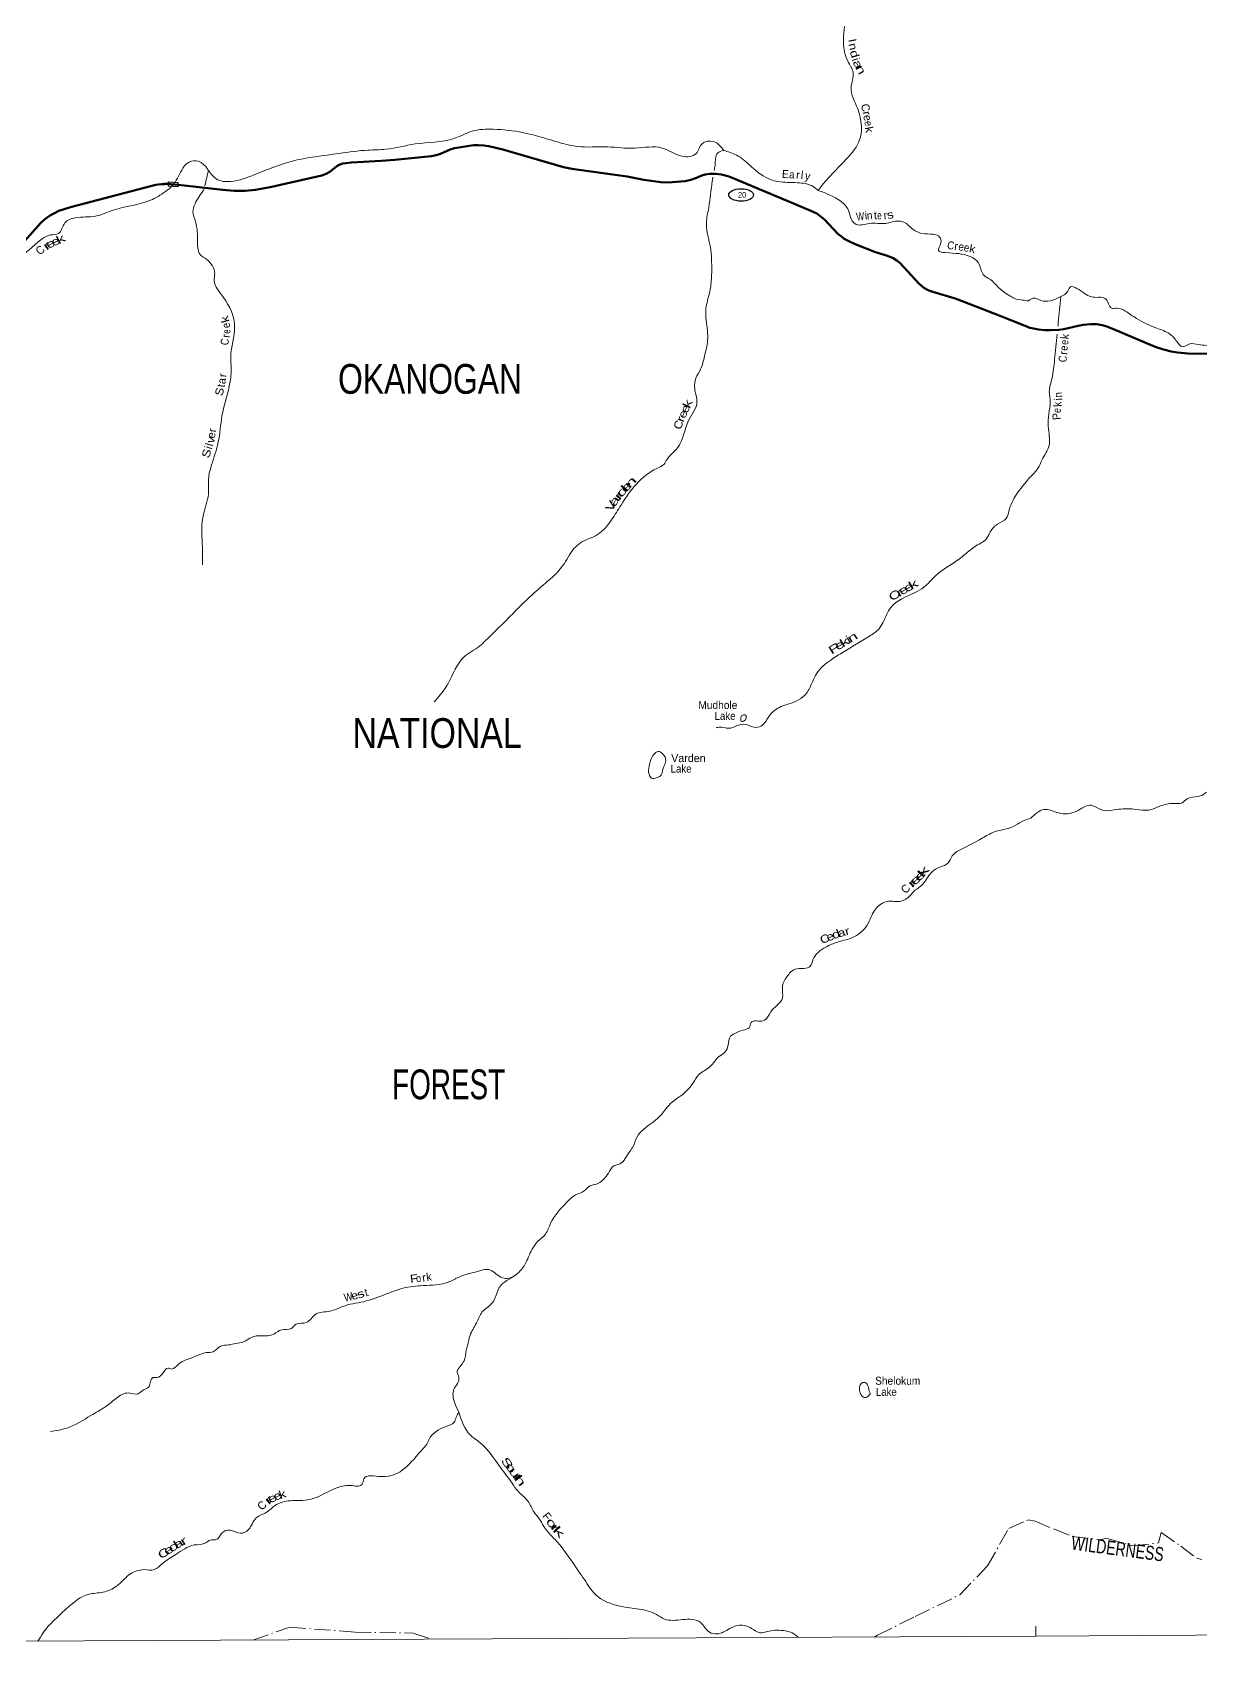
# Model space of a CAD drawing. Header units: feet. Extents: x -2 to 244583, y 367190 to 553316.
# Drawn here: x 97217 to 126414, y 367440 to 407861 of the extents above; entities that cross this region are included whole.
import ezdxf
from ezdxf.enums import TextEntityAlignment as Align

# ---------------------------------------------------------------- set-up
doc = ezdxf.new("R2010")
doc.units = ezdxf.units.FT
doc.header["$LTSCALE"] = 80
doc.linetypes.add('DOT_DASHED', pattern=[7.7, 5, -1.2, 0.3, -1.2])
for name, color, linetype, lineweight in [('17', 7, 'Continuous', 25), ('23', 7, 'Continuous', 70), ('39', 7, 'Continuous', 13), ('4', 7, 'Continuous', 13), ('41', 7, 'Continuous', 13), ('44', 7, 'DOT_DASHED', 13), ('59', 7, 'Continuous', 13)]:
    doc.layers.add(name, color=color, linetype=linetype, lineweight=lineweight)

msp = doc.modelspace()

# ---------------------------------------------------------------- linework, layer by layer
at = {"layer": '17'}
msp.add_ellipse((114929.27, 403796.76), major_axis=(309.24, -1), ratio=0.500121, dxfattribs=at)
at = {"layer": '23'}
for points in [[(96135.14, 401654.8), (97429.52, 403097), (97522.37, 403179.99), (97645.14, 403273.71), (97751.53, 403337.1), (97881.17, 403395.95), (98010.39, 403439.01), (98169.85, 403490.11), (100201.16, 404024.02), (100301.34, 404046.43), (100363.5, 404056.83), (100436.57, 404065.18), (100507.52, 404069.2), (100528.94, 404070.54), (100591.87, 404070.54), (100857.92, 404053.04), (101974.03, 403926.36), (102261.12, 403901.3), (102534.13, 403897.6), (102790.55, 403927.76), (103156.14, 403993.96), (104450.62, 404284.31), (104560.48, 404324.35), (104648.37, 404374.05), (104823.71, 404512.2), (104882.99, 404549.4), (104977.06, 404581.55), (105189.18, 404608.71), (105932.79, 404652.23), (106276.31, 404673.88), (107193.56, 404764.61), (107308.24, 404793.56), (107415.66, 404826.17), (107655.8, 404930.23), (107766.56, 404963.41), (107877.92, 404985.72), (108243.97, 405037.72), (108360.77, 405040.29), (108498.59, 405033.47), (108627.65, 405015.13), (108977.61, 404929.7), (110495.04, 404487.44), (110618.3, 404462.36), (110755.94, 404438.01), (112078.4, 404257.63), (112495.06, 404172.48), (112919.7, 404115.66), (113102.96, 404112.04), (113317.84, 404121.36), (113535.81, 404137.52), (113671.35, 404171.34), (113811.65, 404226.69), (113945.82, 404283.64), (114034.44, 404309.49), (114149.81, 404322.88), (114295.42, 404328.6), (114436.85, 404311.96), (114600.97, 404269.16), (114691.78, 404236.24), (116335.21, 403543.92)], [(116335.21, 403543.92), (116734.19, 403375.84), (116820.4, 403334.98), (116901.03, 403275.53), (117009.75, 403185.02), (117241.04, 402939.45), (117359.35, 402816.94), (117442.1, 402755.37), (117508.67, 402704.14), (117637.3, 402632.23), (117782.02, 402565.85), (118285.99, 402367.9), (118585.45, 402276.19), (118729.17, 402214.15), (118825.53, 402160.89), (118905.46, 402089.6), (119375.08, 401581.28), (119498.14, 401479.37), (119625.45, 401411.43), (119724.58, 401371.6), (120283, 401206.21), (120523.82, 401120.33), (121422.18, 400768.59), (121629.89, 400680.14), (122113.48, 400488.33)], [(122113.49, 400486.96), (122363.52, 400436.93), (122518.2, 400419.24), (122668.46, 400414.82), (122867.33, 400428.08), (122991.07, 400445.77), (123356.57, 400526.21), (123477.21, 400547.48), (123671.67, 400569.59), (123821.93, 400565.17), (123950.09, 400543.06), (124073.83, 400507.68), (124240.4, 400441.52), (125215.61, 400028.68), (125348.84, 399979.24), (125516.78, 399926.17), (125675.88, 399881.95), (125839.4, 399859.84), (126098.96, 399832.83), (126391.89, 399828.82), (127712.58, 399849.24)]]:
    msp.add_lwpolyline(points, dxfattribs=at)
at = {"layer": '39'}
msp.add_line((101609.8, 404380.15), (101526.98, 404023.04), dxfattribs=at)
for points in [[(116919.75, 410554.77), (117142.49, 409658.34), (117401.93, 409243.14), (117573.28, 408931.97), (117572.27, 408336), (117508.25, 407943.35), (117596.57, 407138.3), (117729.17, 406859.02), (117679.07, 406484.7), (117843.02, 405945.17), (117874.97, 405125.34), (117495.05, 404628.04), (117114.05, 404221.64), (116954.63, 404037.99), (116859.22, 403907.6)], [(91601.28, 396139.72), (91820.73, 396302.6), (92241.54, 396418.55), (92249.17, 396626.72), (92223.28, 396935.51), (92423.14, 397457), (92647.34, 397798.97), (92999.28, 397930.29), (93045.6, 398112.64), (93258.2, 398240.34), (93420.31, 398367.45), (93661.85, 398610.64), (93703.22, 399039.39), (93877.26, 399182.81), (94223.41, 399461.54), (94264.64, 399732.72), (94168.07, 400040.7), (94189.44, 400111.65), (94424.69, 400033.55), (94662.17, 399937.29), (94696.05, 399976.06), (94676.97, 400222.31), (94864.71, 400402.24), (95068.87, 400390.45), (95447.81, 400459.45), (95608.37, 400717.86), (95938.82, 400958.02), (96314.33, 401315.88), (96535.12, 401605.28), (96701.75, 401692.05), (96765.01, 401807.93), (96796.95, 402010.31), (97195.41, 402477.52), (97463.44, 402700.8), (97674.41, 402796.16), (97873.9, 402836.84), (98030.39, 403097.22), (98289.45, 403225.45), (98797.99, 403267.66), (99238.61, 403416.16), (100166.87, 403665.21), (100542.06, 403879.63), (100748.48, 404068.27), (100868.77, 404265.2), (101137.29, 404617.78), (101369.34, 404638.63), (101808.85, 404199.24), (102173.23, 404132.72), (102777.16, 404307.34), (103688.33, 404634.99), (104889.88, 404834.66), (105608.01, 404917.66), (106052.15, 404938.93), (106785.87, 405070.59), (107755.84, 405209.02), (108206.17, 405389.95), (108744.93, 405438.57), (109469.07, 405355.98), (109935.02, 405242.15), (110472.18, 405084.69), (110830.61, 405010.02), (111590.26, 404998.55), (112277.44, 404966.04), (112956.12, 404969.8), (113181.48, 404873.4), (113453.44, 404765.42), (113806.14, 404832.1), (113962.71, 405086.42), (114299.83, 405104.44), (114495.49, 404910.48)], [(114496.05, 404910.74), (114341.35, 404840.27), (114278.29, 404536.52), (114254.39, 404407.4)], [(114496.05, 404910.74), (114812.59, 404791.14), (114989.67, 404678.03), (115189.73, 404500.53), (115672.28, 404178.8), (115848.58, 404132.34), (116335.76, 404101.58), (116730.75, 404009.15), (116859.22, 403907.6)], [(114223.61, 404238.41), (114208.21, 404143.79), (114121.14, 403480.16), (114063.01, 403101.72), (114185.24, 402333.42), (114193.93, 402111.3), (114188.7, 401701.14), (114138.41, 401342.99), (114052.07, 400958.15), (114055.59, 400661.22), (114093.9, 400156.61), (114013.69, 399765.79), (113918.59, 399439.45), (113800.01, 399217.88), (113781.85, 398876.26), (113827.18, 398630.31), (113618.63, 398161.25), (113343.92, 397479.3), (113078.72, 397187.36), (113003.36, 397069.33), (112824.85, 396962.22), (111928.73, 396046.87), (111694.74, 395678.52), (111341.61, 395306.79), (110917.8, 395103.94), (110751.89, 394956.57), (110468.15, 394525.03), (109908.98, 393983.25), (109369.57, 393478.06), (108954.36, 393061.16), (108545.01, 392660.5), (108395.16, 392521.4), (108000.49, 392246.16), (107614.27, 391599.29), (107334.04, 391212.23), (107262.29, 391130.6)], [(101503.78, 403930.32), (101282.97, 403575.01), (101230.84, 403372.39), (101277.45, 403189.09), (101348.05, 402686.87), (101413.17, 402305.8), (101576.2, 402184.44), (101774.39, 401825.1), (101762.24, 401657.29), (101991.43, 401237.7), (102270.87, 400499.5), (102174.71, 399750.92), (102186.4, 399446), (102136.97, 399015.13), (101955.89, 398273.65), (101864.71, 397616.04), (101695.68, 397050.46), (101621.05, 396700.1), (101617.5, 396318.24), (101492.16, 395815.79), (101462.56, 395076.06), (101472.62, 394738.8), (101466.74, 394552.87)], [(116859.22, 403907.6), (117417.9, 403639.27), (117610.43, 403415.22), (117685.87, 403185.79), (117806.52, 403061.92), (118133.48, 403085.88), (118537.49, 403084.46), (118874.11, 403144.9), (118997.65, 403118.04), (119228.06, 402936.85), (119449.48, 402832.32), (119732.5, 402813.35), (119890.88, 402744.46), (119924.89, 402601.42), (119864.58, 402406.79), (120032.84, 402356.2), (120654.14, 402258.29), (120862.04, 402101.08), (120982.69, 401807.52), (121159.93, 401680.26), (121345.86, 401502.6), (121641.47, 401273.68), (121763.42, 401210.43), (121967.92, 401170.36), (122110.79, 401149)], [(122923.26, 401255.69), (123094.07, 401393.94), (123162.05, 401501.35), (123321.9, 401461.81), (123686.88, 401249.69), (123864.72, 401238.52), (124028.52, 401211.12), (124191.72, 400965.6), (124331.1, 400966.35), (124529.53, 400894.71), (124811.52, 400710.41), (125318.1, 400468.75), (125636.18, 400325.04), (125819.24, 400132.13), (125953.39, 400003.6), (126142.83, 400073.28), (126357.07, 400056.25), (126759.14, 400044.27), (127526.66, 400060.51), (127933.24, 399963.43), (128016.95, 399838.95), (128090.15, 399766.64), (128239.78, 399743.2), (128432.97, 399857.34), (128680.86, 399947.54), (128871.32, 400170.72), (129027.5, 400383.62), (129145.85, 400513.51)], [(122110.79, 401149), (122231.55, 401220.48), (122416.84, 401160.07), (122653.24, 401151.24), (122923.23, 401255.35)], [(122923.26, 401255.69), (122856.75, 400607.02), (122847.54, 400516.76)], [(122827.62, 400318.67), (122763.78, 399679.5), (122700.11, 399216.66), (122631.62, 398874.97), (122655.46, 398624.66), (122619.04, 398321.51), (122602.85, 398014.44), (122626.18, 397531.87), (122444.7, 397169.38), (122353.05, 396972.98), (122129.74, 396723.73)], [(122129.74, 396723.73), (121964.52, 396517.79), (121700.6, 396118.79), (121622.49, 395891.63), (121557.97, 395711.09), (121335.44, 395569.14), (121138.17, 395340.61), (121045.09, 395183.99), (120876.72, 395072.96), (120588.3, 394865.6), (120316.14, 394650.35), (119793.28, 394282.73), (119495.77, 393990.42), (119267.1, 393854.46), (118673.51, 393490.06), (118564.6, 393304.97), (118376.88, 392953.31), (118138.66, 392770.78), (117480.84, 392371.29), (117174.13, 392173.83), (116812.58, 391830.28), (116627.26, 391446.33), (116422.01, 391209.63), (115927.48, 391007.98), (115651.2, 390798.75), (115432.29, 390521.48), (115246.77, 390495.11), (115039.92, 390563.44), (114812.12, 390524.45), (114624.93, 390467.76), (114390.26, 390497.38), (114305.65, 390478.23)], [(129054.6, 393391.71), (128700.44, 392555.7), (128700.24, 392274.96), (128622.88, 392054.41), (128551.34, 391872.25), (128480.48, 391585.08), (128464.91, 391494.11), (128461.61, 391067.95), (128216.65, 390525.37), (128010.94, 390160.72), (127837.57, 389794.24), (127537.28, 389685.58), (127340.6, 389486.6), (127067.06, 389303.37), (126892.03, 389193.37), (126697.39, 388990.36), (126351.39, 388766.34), (126075.06, 388702.25), (125952.46, 388604.65), (125734.41, 388587.32), (125397.49, 388520.88), (125117.33, 388422.44), (124798.04, 388440.92), (124367.76, 388442.65), (123919.35, 388434.19), (123682.31, 388541.98), (123303.52, 388390.49), (122867.43, 388351.8), (122493.17, 388436.64), (122342.11, 388367.16), (122174.21, 388223.13)], [(114992.51, 390643.7), (115060.15, 390731.35), (115041.2, 390795.77), (114958.46, 390788.76), (114920.98, 390713.58), (114946.12, 390637.11), (114992.35, 390642.6)], [(112978.49, 389458.93), (113037.98, 389722.24), (112982.35, 389814.53), (112882.47, 389890.15), (112740.1, 389801.65), (112630.31, 389521.59), (112628.64, 389321.58), (112692.45, 389221.3), (112843.71, 389241.22), (112931.98, 389292.74), (112957.35, 389367.78), (112978.49, 389458.93)], [(122178.88, 388224.85), (121948.75, 388139.82), (121720.04, 388007.9), (121259.01, 387877.34), (120949.82, 387718.23), (120435.91, 387447.68), (120207.62, 387279.4), (120092.69, 387092.22), (119911.97, 387001.25), (119709.34, 386883.77), (119496.54, 386602.54), (119372.7, 386483.94), (119266.52, 386409.99), (119148.87, 386281.37), (118930.28, 386147.54), (118580.94, 386137.47), (118294.23, 385956.39), (118110.56, 385602.77), (117761.14, 385259.36), (117340.57, 385123.21), (117047.13, 384998.62), (116723.67, 384679.75), (116658.89, 384521.43), (116497.94, 384467.06), (116280.05, 384444.35), (116074.2, 384258.15), (115960.19, 383992.19), (115961.36, 383723.51), (115858.16, 383568.79), (115704.27, 383429.65), (115569.39, 383220.02), (115441.02, 383143.79), (115261.1, 383155.87), (115182.83, 383112.54), (115131.83, 382984.68), (114979.02, 382924.34), (114769.98, 382837.09), (114667.76, 382769.25), (114603.77, 382544.27), (114535, 382381.86), (114402.85, 382283.38), (114147.58, 382005.69), (113877.2, 381810.67), (113728.16, 381602.89), (113483, 381325.33), (113218.62, 381134.41), (112849.79, 380724.11), (112320.22, 380241.25), (112216.17, 379987.53), (112122.8, 379855.14), (112003.8, 379669.94), (111855.61, 379561.16), (111744.91, 379527.57), (111613.69, 379350.3), (111488.29, 379193.3), (111366.24, 379094.93), (111154.91, 379029.87), (111008.93, 378904.96), (110793.98, 378805.52), (110575.98, 378621.2), (110170.12, 378097.34), (110040.03, 377825.14), (109852.28, 377645.2), (109709.16, 377449.62), (109525.81, 377069.73), (109306.66, 376812.67), (108886.26, 376492.68), (108786.29, 376234.97), (108695.11, 376088.46), (108461.25, 375879.72), (108315.02, 375605.31), (108155.09, 375294.38), (108091.48, 375037.08), (108058.49, 374923.57), (108005.13, 374654.27), (107917.7, 374532.05), (107867.95, 374468.85), (107836.4, 374403.84), (107876.64, 374246.73), (107842.13, 374090.78), (107750.95, 373944.28), (107768.94, 373619.23), (107874.87, 373373.98)], [(109272.71, 376779.93), (109085.59, 376717.2), (108925.63, 376749.7), (108626.45, 376938.18), (108340.16, 376892.47), (108124.67, 376837.46), (107869.24, 376743.62), (107610.07, 376625.49), (106984.91, 376537.49), (106480.68, 376473.11), (106066.27, 376328.95), (105488.82, 376136.46), (104969.1, 376015.33), (104653.34, 375898.57), (104286.66, 375817.59), (104070.88, 375617.13), (103806.78, 375573.69), (103674.8, 375461.06), (103454.91, 375436.31), (103201.96, 375304.11), (102764.04, 375268.77), (102474.83, 375128.07), (102305.58, 375091.78), (102122.2, 375055.33), (101920.54, 375026.75), (101734.38, 374883.2), (101560.9, 374863.02), (101293.33, 374771.06), (101003.79, 374658.64), (100851.41, 374561.94), (100703.22, 374453.16), (100606.01, 374474.27), (100480.19, 374353.63), (100327.98, 374242.79), (100229.04, 374239.63), (100169.65, 374137.94), (100134.68, 374020.36), (99958.26, 373907.22), (99862.16, 373835.41), (99619.53, 373854.85), (99318.05, 373726.13), (99049.86, 373516.98), (98678.84, 373290.5), (98082.61, 372978.59), (97667.55, 372888.97)], [(118132.18, 373901.99), (118104.58, 374014.81), (118067.32, 374091.14), (117964.03, 374114.2), (117887.1, 373957.76), (117921.05, 373820.78), (118016.93, 373741.07), (118117.46, 373780.61), (118151.17, 373833.52), (118132.18, 373901.99)], [(107873.91, 373376.21), (107811.73, 373248), (107756.66, 373122.12), (107555.89, 373018.8), (107135.48, 372698.82), (107076.3, 372578.94), (106954.85, 372430.07), (105946.7, 371763.94), (105498.94, 371706.27), (105460.06, 371578.55), (105359.69, 371524.87), (105216.1, 371539.38), (104593.83, 371378.69), (104151.65, 371191.79), (103661.17, 371159.89), (103290.81, 371048.56), (103068.69, 370872.27), (102809.77, 370731.92), (102619.28, 370442.86), (102416.39, 370347.6), (102150.83, 370427.37), (101949.74, 370350.31), (101834.39, 370197.47), (101660.92, 370177.3), (101550.65, 370107.34), (101262.4, 370055.54), (100806.66, 369820), (100469.98, 369593.91), (100263.75, 369440.02), (100003.18, 369439.05), (99631.06, 369305.48), (99319.27, 369025.13), (98981.68, 368875.79), (98622.77, 368821.16), (98103.48, 368493.98), (97779.83, 368191.27), (97652.05, 368064.55), (97484.84, 367856.56), (97357.18, 367649.9)], [(107873.18, 373377.89), (108164.46, 372801.55), (108315.36, 372682.08), (108511.21, 372518.67), (108874.33, 372048.1), (109208.91, 371599.42), (109354.73, 371397.05), (109600.02, 371153.41), (109758.89, 370872.4), (109873.75, 370726.25), (109997.42, 370517.57), (110331.23, 370133.53), (110865.08, 369404.31), (111013.04, 369191.87), (111290.18, 368817.28), (111909.74, 368525.41), (112819.2, 368315.66), (113012.42, 368204.75), (113467.07, 368191.79), (113914.34, 368120.17), (114137.39, 367878.29), (114333.87, 367832.06), (114641.36, 367964.89), (114892.79, 368054.65), (115188.7, 367971.18), (115379.8, 367868.32), (115672.23, 367908.05), (116088.48, 367896.67), (116246.74, 367837.89), (116355.47, 367747.47)]]:
    msp.add_spline(points, degree=3, dxfattribs=at)
at = {"layer": '4'}
msp.add_line((122291.91, 368025.97), (122293.46, 367775.98), dxfattribs=at)
msp.add_line((122291.91, 368025.97), (122293.46, 367775.98), dxfattribs=at)
msp.add_line((122291.91, 368025.97), (122293.46, 367775.98), dxfattribs=at)
msp.add_line((122291.91, 368025.97), (122293.46, 367775.98), dxfattribs=at)
msp.add_line((122291.91, 368025.97), (122293.46, 367775.98), dxfattribs=at)
msp.add_line((122291.91, 368025.97), (122293.46, 367775.98), dxfattribs=at)
msp.add_line((122291.91, 368025.97), (122293.46, 367775.98), dxfattribs=at)
msp.add_lwpolyline([(0, 551604.47), (30320.18, 551625.32), (60640.31, 551687.89), (90960.33, 551792.15), (121280.18, 551938.12), (151599.79, 552125.8), (181919.11, 552355.19), (212238.1, 552626.27), (242556.67, 552939.07), (244583.23, 368785.28), (214011.34, 368469.87), (183439.05, 368196.52), (152869.71, 367965.22), (122293.47, 367775.98), (91720.3, 367628.78), (61146.96, 367523.65), (30573.51, 367460.56), (0, 367439.54)], close=True, dxfattribs=at)
at = {"layer": '44'}
for points in [[(118254.84, 367754.11), (118336.32, 367801.77), (119277.94, 368269.29), (120396.08, 368810.37), (121086.6, 369531.18), (121618.26, 370470.93), (122105.8, 370683.62), (122279, 370647.24)], [(122279, 370647.24), (122758.38, 370446.82), (123205.81, 370270.57), (123920.94, 370181.41), (124047.72, 370229.98), (124720.75, 370038.07), (125365.08, 370105.8), (125427.03, 370363.59), (125919.07, 370028.4), (126308.34, 369723.19), (126447.37, 369689.25)], [(102730.6, 367677.33), (103653.87, 368002.25), (105282.16, 367877.8), (106734.44, 367855.4), (107194.05, 367700.36)]]:
    msp.add_lwpolyline(points, dxfattribs=at)
at = {"layer": '59'}
for points in [[(100615.11, 404122.29), (100864.57, 404106.02), (100857.75, 404001.25), (100608.28, 404017.52)], [(100622.57, 404113.78), (100856.06, 404098.55), (100850.28, 404009.75), (100616.78, 404024.98)]]:
    msp.add_lwpolyline(points, close=True, dxfattribs=at)

# ---------------------------------------------------------------- texts
at = {"layer": '17'}
msp.add_text('20', height=140, dxfattribs=at).set_placement((114955.32, 403728.45), align=Align.CENTER)
at = {"layer": '41'}
for s, rotation, width, p in [('I', 281.029, 1.15, (117614.43, 407638.77)), ('n', 283.137, 1.15, (117630.98, 407483.67)), ('d', 286.49, 1.3, (117669.74, 407291.9)), ('a', 296.33, 1.45, (117759.84, 407019.63)), ('n', 296.554, 1.5, (117834.16, 406881.47)), ('r', 282.333, 1.15, (117975.62, 405820.71)), ('e', 276.542, 0.85, (118016.1, 405570.81)), ('k', 280.207, 1.1, (118035.62, 405412.78)), ('a', 356.089, 0.9, (116191.87, 404210.23)), ('W', 6.697, 0.8, (117918.66, 403164.15)), ('n', 5.578, 0.95, (118151.91, 403185.49)), ('e', 2.019, 0.75, (118389.18, 403187.42)), ('s', 13.155, 1.25, (118676, 403208.82)), ('r', 35.226, 1.85, (97633.86, 402449.95)), ('e', 29.827, 1.5, (97718.96, 402495.21)), ('e', 25.977, 1.35, (97835.38, 402548.23)), ('k', 27.717, 1.6, (97970.48, 402608.35)), ('C', 350.739, 0.9, (120153.74, 402437.8)), ('e', 351.467, 0.9, (120418.33, 402405.3)), ('e', 351.099, 0.9, (120549.86, 402382.75)), ('k', 349.028, 1.1, (120689.44, 402351.86)), ('k', 105.147, 1.25, (102126.53, 400713.24)), ('e', 97.36, 0.9, (102156.04, 400546.08)), ('C', 84.302, 0.85, (102123.49, 400116.8)), ('e', 89.984, 0.7, (102166.84, 400381.99)), ('e', 84.29, 0.85, (123107.89, 400105.72)), ('C', 84.29, 0.85, (123066.38, 399690.46)), ('e', 84.29, 0.85, (123089.99, 399959.84)), ('S', 77.439, 1.15, (101992.05, 398858.79)), ('k', 65.07, 1.5, (113681.64, 398537.02)), ('k', 93.064, 0.95, (122935.68, 398569.31)), ('n', 92.853, 0.9, (122953.35, 398807.97)), ('C', 68.755, 1.15, (113455.48, 398017.57)), ('r', 68.755, 1.4, (113510.26, 398158.47)), ('e', 65.442, 1.3, (113561.81, 398278.83)), ('e', 65.442, 1.3, (113623.72, 398413.01)), ('e', 86.234, 0.8, (122920.93, 398403.08)), ('v', 75.153, 1.15, (101769.18, 397648.77)), ('S', 72.279, 1.25, (101664.92, 397308.42)), ('d', 49.624, 2.05, (112032.78, 396327.41)), ('e', 47.343, 1.95, (112136.39, 396439.68)), ('n', 47.343, 2.05, (112238.29, 396547.37)), ('V', 59.479, 1.45, (111760.08, 395973.13)), ('a', 55.368, 1.75, (111841.57, 396088.95)), ('r', 51.335, 2, (111944.82, 396218.38)), ('k', 30.529, 1.7, (119282.58, 393979.67)), ('C', 34.512, 1.45, (118816.24, 393711.97)), ('r', 31.217, 1.7, (118938.16, 393779.62)), ('e', 29.425, 1.45, (119033.39, 393837.33)), ('e', 29.425, 1.45, (119160.18, 393909.25)), ('P', 33.221, 1.65, (117313.72, 392384.79)), ('e', 32.325, 1.55, (117442.09, 392466.33)), ('k', 31.308, 1.7, (117566.71, 392540.56)), ('i', 31.308, 1.35, (117662.92, 392599.07)), ('n', 31.308, 1.65, (117764.48, 392660.84)), ('e', 45.321, 2.05, (119473.15, 386721.11)), ('k', 48.539, 2.15, (119559.51, 386820.59)), ('r', 41.673, 2.1, (119265.91, 386525.92)), ('e', 42.204, 1.9, (119360.32, 386612.9)), ('C', 24.769, 1.2, (117062.4, 385115.8)), ('e', 21.226, 1.25, (117189.16, 385170.65)), ('d', 21.226, 1.4, (117334.91, 385228.29)), ('a', 17.383, 1.25, (117467.45, 385267.43)), ('r', 16.199, 1.25, (117608.82, 385306.89)), ('F', 6.808, 1.2, (106765.35, 376617.04)), ('o', 5.871, 0.85, (106878.22, 376627.04)), ('W', 11.949, 0.85, (105132.89, 376158.98)), ('e', 15.677, 1.1, (105296.76, 376195.77)), ('s', 19.285, 1.4, (105451.75, 376237.39)), ('S', 306.75, 1.7, (109003.21, 372042.64)), ('o', 306.75, 1.7, (109095.13, 371925.7)), ('u', 306.674, 1.85, (109183.5, 371800.97)), ('t', 306.674, 1.65, (109264.3, 371691.74)), ('h', 306.674, 1.8, (109332.01, 371603.1)), ('r', 41.024, 2.1, (103185.12, 371107.52)), ('e', 29.503, 1.45, (103260.62, 371140.09)), ('e', 23.493, 1.3, (103378.71, 371194.15)), ('k', 17.734, 1.3, (103496.59, 371228.66)), ('o', 306.439, 1.7, (110113.26, 370543.33)), ('r', 309.528, 2, (110210.93, 370422.52)), ('k', 312.684, 2.2, (110302.88, 370316.81)), ('C', 34.258, 1.45, (100551.02, 369770.09)), ('e', 33.509, 1.6, (100674.99, 369852.76)), ('d', 33.509, 1.8, (100797.1, 369933.6)), ('a', 31.181, 1.6, (100914.99, 370003.3)), ('r', 31.984, 1.7, (101048.46, 370076.36))]:
    msp.add_text(s, height=200, rotation=rotation, dxfattribs=dict(at, width=width)).set_placement(p, align=Align.CENTER)
for s, rotation, p in [('i', 287.49, (117701.27, 407156.17)), ('C', 283.99, (117943.77, 405954.47)), ('e', 280.904, (117995.13, 405705.77)), ('E', 357.762, (116034.59, 404218.77)), ('r', 354.318, (116340.21, 404199.57)), ('l', 354.318, (116443.67, 404191.34)), ('y', 349.06, (116575.94, 404176.6)), ('i', 7.262, (118060.16, 403181.38)), ('t', 3.578, (118290.91, 403189.14)), ('r', 6.59, (118546.43, 403190.51)), ('C', 42.449, (97479.01, 402344.15)), ('r', 353.467, (120294.05, 402419.4)), ('r', 84.595, (102150.44, 400264.62)), ('k', 84.262, (123121.42, 400249.86)), ('r', 84.29, (123081.41, 399840.88)), ('t', 80.365, (102027.79, 399013.58)), ('a', 82.559, (102046.14, 399134.96)), ('r', 85.457, (102068.74, 399282.73)), ('i', 94.318, (122954.51, 398696.44)), ('P', 94.505, (122911.01, 398269.93)), ('e', 79.371, (101787.97, 397774.69)), ('r', 82.526, (101811.12, 397903.23)), ('i', 72.279, (101710.77, 397453.6)), ('l', 75.153, (101735.83, 397530.59)), ('C', 47.167, (119111.59, 386388.25)), ('r', 7.273, (107016.68, 376641.76)), ('k', 7.273, (107138.74, 376659.11)), ('t', 18.253, (105590.89, 376273.95)), ('C', 43.166, (103021.3, 370972.54)), ('F', 308.094, (109999.28, 370710.16))]:
    msp.add_text(s, height=200, rotation=rotation, dxfattribs=at).set_placement(p, align=Align.CENTER)
for s, width, p in [('Mudhole', 0.95, (113861.29, 390948.39)), ('Lake', 0.9, (114267.72, 390675.78)), ('Lake', 0.9, (113168.52, 389358.93)), ('Shelokum', 0.95, (118278.87, 374060.34)), ('Lake', 0.9, (118297.35, 373783.1))]:
    msp.add_text(s, height=200, dxfattribs=dict(at, width=width)).set_placement(p)
msp.add_text('Varden', height=200, dxfattribs=at).set_placement((113182.38, 389622.29))
at = {"layer": '44'}
for s, width, p in [('OKANOGAN', 0.8, (107155.76, 398827.96)), ('NATIONAL', 0.85, (107331.98, 389976.58)), ('FOREST', 0.7, (107621.27, 381196.45))]:
    msp.add_text(s, height=743.7, dxfattribs=dict(at, width=width)).set_placement(p, align=Align.CENTER)
at = {"layer": '44', "width": 0.75}
msp.add_text('WILDERNESS', height=350, rotation=352.62, dxfattribs=at).set_placement((123166.24, 369940.41))

doc.saveas('drawing.dxf')
